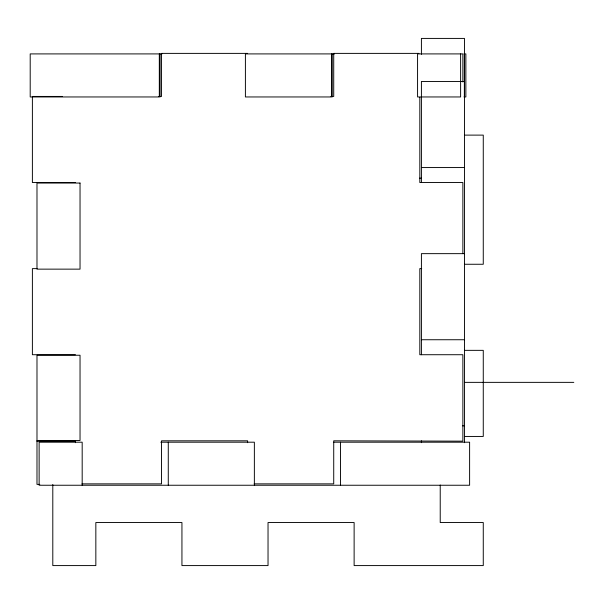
<?xml version="1.0" encoding="UTF-8"?>
<svg xmlns="http://www.w3.org/2000/svg" width="604" height="604" viewBox="0 0 604 604"><rect width="100%" height="100%" fill="white"/><g stroke="black" fill="none" stroke-linecap="round" stroke-linejoin="round"><path stroke-width="0.91" d="M159.32 53.907L159.32 96.957L30.2 96.957L30.2 53.907L161.947 53.907M160.075 96.957L160.075 53.907M331.49 53.907L331.49 96.957L245.405 96.957L245.405 53.907L334.503 53.907M332.238 96.957L332.238 53.907M460.61 53.907L460.61 96.957L417.568 96.957L417.568 53.907L462.86 53.907L462.86 81.985M464.363 96.957L464.363 53.907M247.625 53.386L161.532 53.386L161.532 96.436L158.724 96.436M418.957 53.386L333.725 53.386L333.725 96.436L330.916 96.436M464 53.907L465.865 53.907L465.865 96.957L464 96.957M464.461 81.457L421.411 81.457L421.411 182.529M62.34 96.436L32.389 96.436L32.389 182.529L75.44 182.529M464.551 135.115L483.268 135.115L483.268 264.258L464.551 264.258M421.411 167.557L464.461 167.557M419.637 178.157L421.509 178.157M464.461 253.65L421.411 253.65L421.411 354.729M37.071 268.621L32.389 268.621L32.389 354.722L75.44 354.722M421.69 268.621L419.818 268.621L419.818 354.722L462.868 354.722L462.868 441.154L333.725 440.814L333.725 483.864L254.178 483.864M421.411 339.742L464.461 339.742M464.551 350.35L483.268 350.35L483.268 436.443L464.551 436.443M464.461 382.362L573.8 382.362M462.589 425.843L464.461 425.843M36.987 440.475L80.038 440.475L80.038 355.243L36.987 355.243L36.987 484.385L39.796 484.385M36.987 441.335L75.357 441.335M160.785 442.196L254.367 442.196L254.367 485.246M333.914 442.196L469.61 442.196L469.61 485.246L39.132 485.246L39.132 442.196L82.182 442.196L82.182 485.246M81.985 483.864L161.532 483.864L161.532 440.814L247.625 440.814L247.625 442.687M464.461 442.687L464.461 38.414L421.411 38.414L421.411 54.322M462.868 253.65L462.868 182.529L419.818 182.529L419.818 97.372M440.225 485.027L440.225 522.543L483.268 522.543L483.268 565.586L354.125 565.586L354.125 522.543L268.033 522.543L268.033 565.586L181.94 565.586L181.94 522.543L95.84 522.543L95.84 565.586L52.797 565.586L52.797 484.521M421.411 440.814L421.411 442.687M340.467 442.196L340.467 485.246M168.274 442.196L168.274 485.246M75.44 440.814L75.44 442.687M80.038 183.05L36.987 183.05L36.987 269.142L80.038 269.142L80.038 183.05"/></g></svg>
